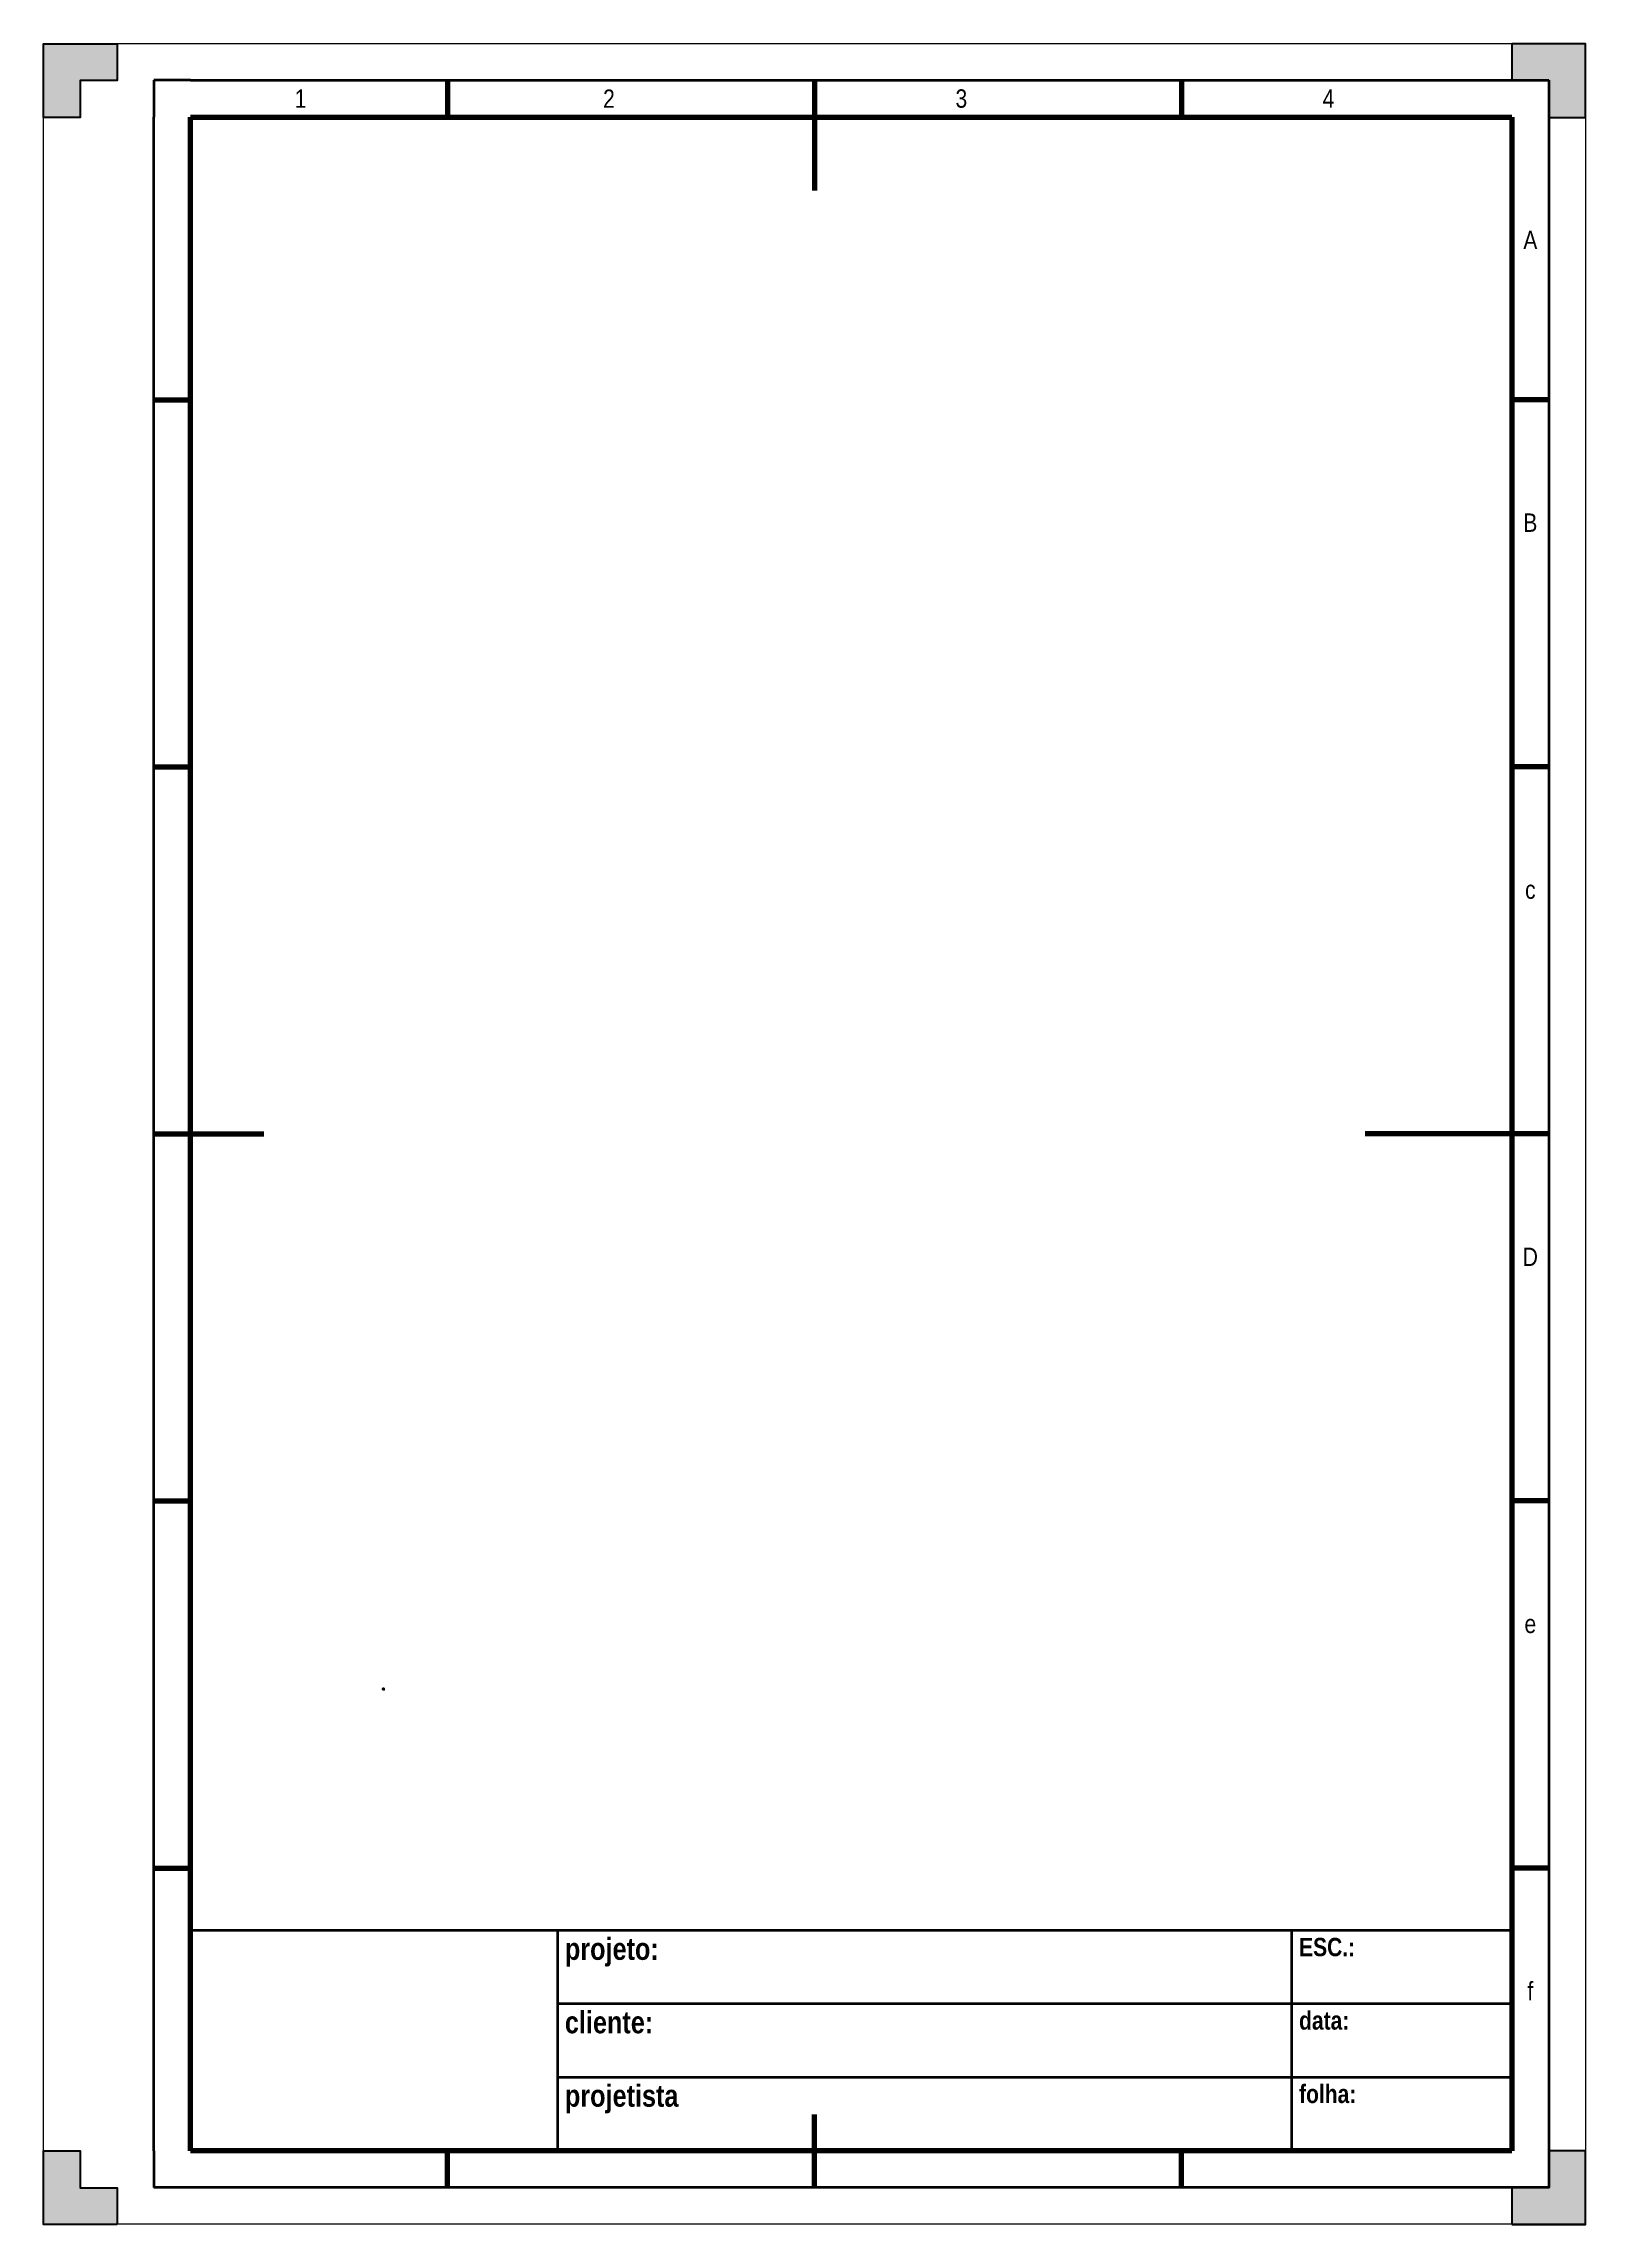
# Paper-space layout 'A4' of a CAD drawing. Header units: millimetres. Extents: x 21 to 231, y 13 to 310.
# The model-space entities are those that its viewports show. They can reach past a viewport. Long polylines and large blocks are cut down to what shows.
import ezdxf

# ---------------------------------------------------------------- set-up
doc = ezdxf.new("R2010")
doc.units = ezdxf.units.MM
doc.header["$PDMODE"] = 2
doc.linetypes.add('DASHDOTX2', pattern=[50.8, 25.4, -12.7, 0, -12.7])
for name, color, linetype, lineweight in [('Cotas', 246, 'Continuous', 18), ('Linha contorno', 7, 'Continuous', 50), ('Linha de folha', 106, 'Continuous', 18), ('Linha simetria', 170, 'DASHDOTX2', 18), ('Linha_MargemA2A3A4', 106, 'Continuous', 70), ('Linhade centro', 106, 'DASHDOTX2', 18), ('Marca_Centro', 106, 'Continuous', 70), ('Sistema_Malha', 106, 'Continuous', 35)]:
    doc.layers.add(name, color=color, linetype=linetype, lineweight=lineweight)
doc.layers.add('Marca_corte', color=7, linetype='Continuous')
doc.layers.add('texto_legenda', color=174, linetype='Continuous')
doc.styles.add('Cotas', font='technic_.ttf')
doc.styles.add('Texto legenda', font='techb___.ttf')
doc.styles.add('Texto_Malha', font='technic_.ttf')
doc.dimstyles.new('COTASABNT', dxfattribs={"dimscale": 0, "dimtxt": 3, "dimasz": 2.5, "dimexe": 3, "dimexo": 1, "dimtad": 1, "dimtxsty": 'Cotas', "dimcen": 2.5, "dimclrd": 256, "dimclre": 256, "dimclrt": 256, "dimadec": 0, "dimazin": 0, "dimtfac": 1, "dimtmove": 0, "dimatfit": 3, "dimfxl": 1, "dimlwd": -1, "dimlwe": -1, "dimarcsym": 0})

# ---------------------------------------------------------------- blocks, each defined once
blk = doc.blocks.new('*D12')
at = {"layer": 'Cotas', "transparency": 16777216}
for p, q in [((5320, 3417), (5320, 3336)), ((5448, 3339), (5323, 3339)), ((5450, 3417), (5450, 3336))]:
    blk.add_line(p, q, dxfattribs=at)
for points in [[(5323, 3340), (5323, 3339), (5320, 3339)], [(5448, 3340), (5448, 3339), (5450, 3339)]]:
    blk.add_solid(points, dxfattribs=at)
at = {"layer": 'Defpoints', "color": 0, "transparency": 16777216}
for p in [(5320, 3418), (5320, 3339), (5450, 3418)]:
    blk.add_point(p, dxfattribs=at)
at = {"layer": 'Cotas', "transparency": 16777216, "insert": (5385, 3342), "char_height": 3, "attachment_point": 5, "style": 'Cotas'}
blk.add_mtext('130', dxfattribs=at)
blk = doc.blocks.new('*D15')
at = {"layer": 'Cotas', "transparency": 16777216}
for p, q in [((5320, 3385), (5320, 3343)), ((5323, 3346), (5346, 3346)), ((5348, 3369), (5348, 3343))]:
    blk.add_line(p, q, dxfattribs=at)
for points in [[(5323, 3346), (5323, 3345), (5320, 3346)], [(5346, 3346), (5346, 3345), (5348, 3346)]]:
    blk.add_solid(points, dxfattribs=at)
at = {"layer": 'Defpoints', "color": 0, "transparency": 16777216}
for p in [(5320, 3386), (5348, 3370), (5348, 3346)]:
    blk.add_point(p, dxfattribs=at)
at = {"layer": 'Cotas', "transparency": 16777216, "insert": (5334, 3348), "char_height": 3, "attachment_point": 5, "style": 'Cotas'}
blk.add_mtext('28', dxfattribs=at)
blk = doc.blocks.new('*D16')
at = {"layer": 'Cotas', "transparency": 16777216}
for p, q in [((5348, 3369), (5348, 3343)), ((5351, 3346), (5361, 3346)), ((5363, 3369), (5363, 3343))]:
    blk.add_line(p, q, dxfattribs=at)
for points in [[(5351, 3346), (5351, 3345), (5348, 3346)], [(5361, 3346), (5361, 3345), (5363, 3346)]]:
    blk.add_solid(points, dxfattribs=at)
at = {"layer": 'Defpoints', "color": 0, "transparency": 16777216}
for p in [(5348, 3370), (5363, 3370), (5363, 3346)]:
    blk.add_point(p, dxfattribs=at)
at = {"layer": 'Cotas', "transparency": 16777216, "insert": (5356, 3348), "char_height": 3, "attachment_point": 5, "style": 'Cotas'}
blk.add_mtext('15', dxfattribs=at)
blk = doc.blocks.new('*D28')
at = {"layer": 'Cotas', "transparency": 16777216}
for p, q in [((5362, 3453), (5356, 3453)), ((5362, 3383), (5356, 3383)), ((5359, 3385), (5359, 3450))]:
    blk.add_line(p, q, dxfattribs=at)
for points in [[(5358, 3450), (5359, 3450), (5359, 3453)], [(5358, 3385), (5359, 3385), (5359, 3383)]]:
    blk.add_solid(points, dxfattribs=at)
at = {"layer": 'Defpoints', "color": 0, "transparency": 16777216}
for p in [(5359, 3453), (5363, 3453), (5363, 3383)]:
    blk.add_point(p, dxfattribs=at)
at = {"layer": 'Cotas', "transparency": 16777216, "insert": (5357, 3418), "char_height": 3, "attachment_point": 5, "rotation": 90, "style": 'Cotas'}
blk.add_mtext('70', dxfattribs=at)
blk = doc.blocks.new('*D29')
at = {"layer": 'Cotas', "transparency": 16777216}
for p, q in [((5363, 3417), (5363, 3343)), ((5401, 3346), (5366, 3346)), ((5403, 3417), (5403, 3343))]:
    blk.add_line(p, q, dxfattribs=at)
for points in [[(5366, 3346), (5366, 3345), (5363, 3346)], [(5401, 3346), (5401, 3345), (5403, 3346)]]:
    blk.add_solid(points, dxfattribs=at)
at = {"layer": 'Defpoints', "color": 0, "transparency": 16777216}
for p in [(5363, 3418), (5363, 3346), (5403, 3418)]:
    blk.add_point(p, dxfattribs=at)
at = {"layer": 'Cotas', "transparency": 16777216, "insert": (5383, 3348), "char_height": 3, "attachment_point": 5, "style": 'Cotas'}
blk.add_mtext('40', dxfattribs=at)
blk = doc.blocks.new('*D30')
at = {"layer": 'Cotas', "transparency": 16777216}
blk.add_line((5361, 3368), (5354, 3361), dxfattribs=at)
blk.add_solid([(5354, 3361), (5355, 3361), (5353, 3359)], dxfattribs=at)
at = {"layer": 'Defpoints', "color": 0, "transparency": 16777216}
for p in [(5353, 3359), (5363, 3370)]:
    blk.add_point(p, dxfattribs=at)
at = {"layer": 'Cotas', "transparency": 16777216, "insert": (5357, 3367), "char_height": 3, "attachment_point": 5, "rotation": 45, "style": 'Cotas'}
blk.add_mtext('R15', dxfattribs=at)
blk = doc.blocks.new('*D31')
at = {"layer": 'Cotas', "transparency": 16777216}
blk.add_line((5338, 3376), (5344, 3382), dxfattribs=at)
blk.add_solid([(5344, 3382), (5344, 3382), (5346, 3384)], dxfattribs=at)
at = {"layer": 'Defpoints', "color": 0, "transparency": 16777216}
for p in [(5340, 3378), (5346, 3384)]:
    blk.add_point(p, dxfattribs=at)
at = {"layer": 'Cotas', "transparency": 16777216, "insert": (5339, 3380), "char_height": 3, "attachment_point": 5, "rotation": 44.864505362, "style": 'Cotas'}
blk.add_mtext('R8', dxfattribs=at)
blk = doc.blocks.new('*D32')
at = {"layer": 'Cotas', "transparency": 16777216}
for p, q in [((5339, 3450), (5275, 3450)), ((5339, 3386), (5275, 3386)), ((5278, 3447), (5278, 3388))]:
    blk.add_line(p, q, dxfattribs=at)
for points in [[(5278, 3447), (5279, 3447), (5278, 3450)], [(5278, 3388), (5279, 3388), (5278, 3386)]]:
    blk.add_solid(points, dxfattribs=at)
at = {"layer": 'Defpoints', "color": 0, "transparency": 16777216}
for p in [(5278, 3386), (5340, 3450), (5340, 3386)]:
    blk.add_point(p, dxfattribs=at)
at = {"layer": 'Cotas', "transparency": 16777216, "insert": (5276, 3418), "char_height": 3, "attachment_point": 5, "rotation": 90, "style": 'Cotas'}
blk.add_mtext('64', dxfattribs=at)
blk = doc.blocks.new('*D33')
at = {"layer": 'Cotas', "transparency": 16777216}
for p, q in [((5362, 3481), (5265, 3481)), ((5362, 3355), (5265, 3355)), ((5268, 3357), (5268, 3478))]:
    blk.add_line(p, q, dxfattribs=at)
for points in [[(5268, 3478), (5269, 3478), (5268, 3481)], [(5268, 3357), (5269, 3357), (5268, 3355)]]:
    blk.add_solid(points, dxfattribs=at)
at = {"layer": 'Defpoints', "color": 0, "transparency": 16777216}
for p in [(5268, 3481), (5363, 3481), (5363, 3355)]:
    blk.add_point(p, dxfattribs=at)
at = {"layer": 'Cotas', "transparency": 16777216, "insert": (5266, 3418), "char_height": 3, "attachment_point": 5, "rotation": 90, "style": 'Cotas'}
blk.add_mtext('126', dxfattribs=at)
blk = doc.blocks.new('*D34')
at = {"layer": 'Cotas', "transparency": 16777216}
blk.add_line((5303, 3424), (5292, 3428), dxfattribs=at)
blk.add_solid([(5293, 3428), (5292, 3428), (5290, 3429)], dxfattribs=at)
at = {"layer": 'Defpoints', "color": 0, "transparency": 16777216}
for p in [(5290, 3429), (5320, 3418)]:
    blk.add_point(p, dxfattribs=at)
at = {"layer": 'Cotas', "transparency": 16777216, "insert": (5299, 3428), "char_height": 3, "attachment_point": 5, "rotation": 340.227767049, "style": 'Cotas'}
blk.add_mtext('R32', dxfattribs=at)
blk = doc.blocks.new('*D35')
at = {"layer": 'Cotas', "transparency": 16777216}
for p, q in [((5314, 3434), (5313, 3436)), ((5315, 3432), (5326, 3404)), ((5331, 3392), (5327, 3402))]:
    blk.add_line(p, q, dxfattribs=at)
blk.add_arc((5320, 3418), 15, 280.481354631, 50.774349593, dxfattribs=at)
for points in [[(5314, 3434), (5313, 3434), (5315, 3432)], [(5327, 3402), (5326, 3402), (5326, 3404)]]:
    blk.add_solid(points, dxfattribs=at)
at = {"layer": 'Defpoints', "color": 0, "transparency": 16777216}
for p in [(5315, 3432), (5326, 3404)]:
    blk.add_point(p, dxfattribs=at)
at = {"layer": 'Cotas', "transparency": 16777216, "insert": (5331, 3396), "char_height": 3, "attachment_point": 5, "rotation": 291.940510534, "style": 'Cotas'}
blk.add_mtext('∅30', dxfattribs=at)
blk = doc.blocks.new('*D36')
at = {"layer": 'Cotas', "transparency": 16777216}
for p, q in [((5298, 3406), (5295, 3405)), ((5300, 3407), (5341, 3428)), ((5353, 3435), (5343, 3429))]:
    blk.add_line(p, q, dxfattribs=at)
blk.add_arc((5320, 3418), 23, 19.526852131, 36.268748053, dxfattribs=at)
for points in [[(5297, 3407), (5298, 3406), (5300, 3407)], [(5343, 3430), (5343, 3429), (5341, 3428)]]:
    blk.add_solid(points, dxfattribs=at)
at = {"layer": 'Defpoints', "color": 0, "transparency": 16777216}
for p in [(5300, 3407), (5341, 3428)]:
    blk.add_point(p, dxfattribs=at)
at = {"layer": 'Cotas', "transparency": 16777216, "insert": (5348, 3435), "char_height": 3, "attachment_point": 5, "rotation": 27.000214676, "style": 'Cotas'}
blk.add_mtext('∅46', dxfattribs=at)
blk = doc.blocks.new('*D37')
at = {"layer": 'Cotas', "transparency": 16777216}
for p, q in [((5402, 3450), (5416, 3445)), ((5434, 3439), (5419, 3445)), ((5436, 3439), (5439, 3438))]:
    blk.add_line(p, q, dxfattribs=at)
for points in [[(5416, 3446), (5416, 3445), (5419, 3445)], [(5436, 3439), (5436, 3438), (5434, 3439)]]:
    blk.add_solid(points, dxfattribs=at)
at = {"layer": 'Defpoints', "color": 0, "transparency": 16777216}
for p in [(5419, 3445), (5434, 3439)]:
    blk.add_point(p, dxfattribs=at)
at = {"layer": 'Cotas', "transparency": 16777216, "insert": (5409, 3450), "char_height": 3, "attachment_point": 5, "rotation": 341.19806557, "style": 'Cotas'}
blk.add_mtext('6X∅16', dxfattribs=at)
blk = doc.blocks.new('*D38')
at = {"layer": 'Cotas', "transparency": 16777216}
for p, q in [((5450, 3418), (5509, 3394)), ((5521, 3389), (5511, 3393))]:
    blk.add_line(p, q, dxfattribs=at)
blk.add_solid([(5511, 3394), (5511, 3393), (5509, 3394)], dxfattribs=at)
at = {"layer": 'Defpoints', "color": 0, "transparency": 16777216}
for p in [(5450, 3418), (5509, 3394)]:
    blk.add_point(p, dxfattribs=at)
at = {"layer": 'Cotas', "transparency": 16777216, "insert": (5518, 3393), "char_height": 3, "attachment_point": 5, "rotation": 337.87334916, "style": 'Cotas'}
blk.add_mtext('R63', dxfattribs=at)
blk = doc.blocks.new('*D39')
at = {"layer": 'Cotas', "transparency": 16777216}
for p, q in [((5505, 3472), (5524, 3469)), ((5557, 3465), (5527, 3469))]:
    blk.add_line(p, q, dxfattribs=at)
blk.add_solid([(5527, 3469), (5527, 3469), (5524, 3469)], dxfattribs=at)
at = {"layer": 'Defpoints', "color": 0, "transparency": 16777216}
for p in [(5505, 3472), (5524, 3469)]:
    blk.add_point(p, dxfattribs=at)
at = {"layer": 'Cotas', "transparency": 16777216, "insert": (5553, 3467), "char_height": 3, "attachment_point": 5, "rotation": 351.487396325, "style": 'Cotas'}
blk.add_mtext('R20', dxfattribs=at)
blk = doc.blocks.new('*D40')
at = {"layer": 'Cotas', "transparency": 16777216}
blk.add_line((5477, 3487), (5480, 3479), dxfattribs=at)
blk.add_solid([(5481, 3479), (5480, 3478), (5481, 3476)], dxfattribs=at)
at = {"layer": 'Defpoints', "color": 0, "transparency": 16777216}
for p in [(5478, 3486), (5481, 3476)]:
    blk.add_point(p, dxfattribs=at)
at = {"layer": 'Cotas', "transparency": 16777216, "insert": (5480, 3485), "char_height": 3, "attachment_point": 5, "rotation": 291.303237165, "style": 'Cotas'}
blk.add_mtext('R10', dxfattribs=at)
blk = doc.blocks.new('*D41')
at = {"layer": 'Cotas', "transparency": 16777216}
for p, q in [((5494, 3335), (5500, 3352)), ((5508, 3373), (5501, 3354)), ((5509, 3375), (5510, 3377))]:
    blk.add_line(p, q, dxfattribs=at)
for points in [[(5500, 3352), (5501, 3352), (5501, 3354)], [(5509, 3375), (5510, 3375), (5508, 3373)]]:
    blk.add_solid(points, dxfattribs=at)
at = {"layer": 'Defpoints', "color": 0, "transparency": 16777216}
for p in [(5501, 3354), (5508, 3373)]:
    blk.add_point(p, dxfattribs=at)
at = {"layer": 'Cotas', "transparency": 16777216, "insert": (5493, 3340), "char_height": 3, "attachment_point": 5, "rotation": 68.951341495, "style": 'Cotas'}
blk.add_mtext('∅20', dxfattribs=at)
blk = doc.blocks.new('*D42')
at = {"layer": 'Cotas', "transparency": 16777216}
for p, q in [((5450, 3418), (5527, 3414)), ((5541, 3414), (5530, 3414))]:
    blk.add_line(p, q, dxfattribs=at)
blk.add_solid([(5530, 3415), (5530, 3414), (5527, 3414)], dxfattribs=at)
at = {"layer": 'Defpoints', "color": 0, "transparency": 16777216}
for p in [(5450, 3418), (5527, 3414)]:
    blk.add_point(p, dxfattribs=at)
at = {"layer": 'Cotas', "transparency": 16777216, "insert": (5538, 3416), "char_height": 3, "attachment_point": 5, "rotation": 357.401646264, "style": 'Cotas'}
blk.add_mtext('R77', dxfattribs=at)
blk = doc.blocks.new('*D43')
at = {"layer": 'Cotas', "transparency": 16777216}
for p, q in [((5431, 3472), (5438, 3452)), ((5461, 3386), (5439, 3450)), ((5462, 3383), (5463, 3381))]:
    blk.add_line(p, q, dxfattribs=at)
for points in [[(5439, 3453), (5438, 3452), (5439, 3450)], [(5463, 3384), (5462, 3383), (5461, 3386)]]:
    blk.add_solid(points, dxfattribs=at)
at = {"layer": 'Defpoints', "color": 0, "transparency": 16777216}
for p in [(5439, 3450), (5461, 3386)]:
    blk.add_point(p, dxfattribs=at)
at = {"layer": 'Cotas', "transparency": 16777216, "insert": (5435, 3469), "char_height": 3, "attachment_point": 5, "rotation": 289.325915907, "style": 'Cotas'}
blk.add_mtext('∅68', dxfattribs=at)
blk = doc.blocks.new('*D44')
at = {"layer": 'Cotas', "transparency": 16777216}
for p, q in [((5433, 3414), (5431, 3413)), ((5436, 3414), (5465, 3422)), ((5486, 3427), (5467, 3422))]:
    blk.add_line(p, q, dxfattribs=at)
for points in [[(5433, 3414), (5433, 3413), (5436, 3414)], [(5467, 3423), (5467, 3422), (5465, 3422)]]:
    blk.add_solid(points, dxfattribs=at)
at = {"layer": 'Defpoints', "color": 0, "transparency": 16777216}
for p in [(5436, 3414), (5465, 3422)]:
    blk.add_point(p, dxfattribs=at)
at = {"layer": 'Cotas', "transparency": 16777216, "insert": (5481, 3428), "char_height": 3, "attachment_point": 5, "rotation": 14.580789956, "style": 'Cotas'}
blk.add_mtext('∅30', dxfattribs=at)
blk = doc.blocks.new('*D45')
at = {"layer": 'Cotas', "transparency": 16777216}
blk.add_line((5372, 3402), (5368, 3394), dxfattribs=at)
blk.add_solid([(5368, 3394), (5369, 3394), (5367, 3392)], dxfattribs=at)
at = {"layer": 'Defpoints', "color": 0, "transparency": 16777216}
for p in [(5367, 3392), (5370, 3398)]:
    blk.add_point(p, dxfattribs=at)
at = {"layer": 'Cotas', "transparency": 16777216, "insert": (5369, 3400), "char_height": 3, "attachment_point": 5, "rotation": 65.592962583, "style": 'Cotas'}
blk.add_mtext('R7', dxfattribs=at)
blk = doc.blocks.new('*D47')
at = {"layer": 'Cotas', "transparency": 16777216}
for p, q in [((5388, 3418), (5397, 3422)), ((5409, 3426), (5400, 3423))]:
    blk.add_line(p, q, dxfattribs=at)
blk.add_solid([(5400, 3423), (5400, 3422), (5397, 3422)], dxfattribs=at)
at = {"layer": 'Defpoints', "color": 0, "transparency": 16777216}
for p in [(5388, 3418), (5397, 3422)]:
    blk.add_point(p, dxfattribs=at)
at = {"layer": 'Cotas', "transparency": 16777216, "insert": (5404, 3427), "char_height": 3, "attachment_point": 5, "rotation": 21.783738499, "style": 'Cotas'}
blk.add_mtext('R10', dxfattribs=at)
blk = doc.blocks.new('*D48')
at = {"layer": 'Cotas', "transparency": 16777216}
for p, q in [((5297, 3402), (5295, 3403)), ((5304, 3406), (5296, 3398)), ((5302, 3396), (5299, 3400)), ((5308, 3402), (5300, 3394)), ((5304, 3394), (5306, 3393))]:
    blk.add_line(p, q, dxfattribs=at)
for points in [[(5297, 3402), (5297, 3401), (5299, 3400)], [(5304, 3395), (5304, 3394), (5302, 3396)]]:
    blk.add_solid(points, dxfattribs=at)
at = {"layer": 'Defpoints', "color": 0, "transparency": 16777216}
for p in [(5299, 3400), (5305, 3406), (5309, 3403)]:
    blk.add_point(p, dxfattribs=at)
at = {"layer": 'Cotas', "transparency": 16777216, "insert": (5302, 3400), "char_height": 3, "attachment_point": 5, "rotation": 315, "style": 'Cotas'}
blk.add_mtext('5', dxfattribs=at)
blk = doc.blocks.new('*D49')
at = {"layer": 'Cotas', "transparency": 16777216}
blk.add_line((5337, 3401), (5341, 3398), dxfattribs=at)
blk.add_arc((5320, 3418), 25.8, 320.560938116, 354.439061884, dxfattribs=at)
for points in [[(5340, 3401), (5340, 3402), (5338, 3400)], [(5345, 3415), (5346, 3415), (5346, 3418)]]:
    blk.add_solid(points, dxfattribs=at)
at = {"layer": 'Defpoints', "color": 0, "transparency": 16777216}
for p in [(5288, 3418), (5331, 3407), (5337, 3402), (5343, 3405), (5513, 3418)]:
    blk.add_point(p, dxfattribs=at)
at = {"layer": 'Cotas', "transparency": 16777216, "insert": (5342, 3409), "char_height": 3, "attachment_point": 5, "rotation": 67.5, "style": 'Cotas'}
blk.add_mtext('45°', dxfattribs=at)

msp = doc.modelspace()

# ---------------------------------------------------------------- linework, layer by layer
at = {"layer": 'Linha contorno'}
for p, q in [((5308.016, 3426.611), (5302.307, 3432.319)), ((5308.016, 3409.23), (5302.307, 3403.521)), ((5311.552, 3430.146), (5305.843, 3435.855)), ((5311.552, 3405.694), (5305.843, 3399.985)), ((5320.242, 3449.92), (5340.242, 3449.92)), ((5320.242, 3385.92), (5340.242, 3385.92)), ((5328.933, 3430.146), (5334.641, 3435.855)), ((5328.933, 3405.694), (5334.641, 3399.985)), ((5332.468, 3426.611), (5338.177, 3432.319)), ((5332.468, 3409.23), (5338.177, 3403.521)), ((5348.242, 3465.92), (5348.242, 3457.92)), ((5348.242, 3369.92), (5348.242, 3377.92)), ((5450.242, 3480.92), (5363.242, 3480.92)), ((5363.242, 3417.92), (5363.242, 3452.92)), ((5403.242, 3417.92), (5363.242, 3452.92)), ((5363.242, 3417.92), (5363.242, 3382.92)), ((5363.242, 3382.92), (5403.242, 3417.92)), ((5450.242, 3354.92), (5363.242, 3354.92))]:
    msp.add_line(p, q, dxfattribs=at)
for centre, radius in [((5426.2, 3393.878), 8), ((5426.206, 3441.956), 8), ((5450.242, 3417.92), 15), ((5450.242, 3451.92), 8), ((5450.242, 3383.92), 8), ((5474.284, 3441.962), 8), ((5474.284, 3393.878), 8), ((5504.689, 3472.367), 10), ((5504.689, 3363.473), 10)]:
    msp.add_circle(centre, radius, dxfattribs=at)
for centre, radius, start, end in [((5320.242, 3417.92), 32, 90, 270), ((5320.242, 3417.92), 23, 128.7598689017, 141.2401310983), ((5320.242, 3417.92), 23, 218.7598689017, 231.2401310983), ((5320.242, 3417.92), 15, 144.5940682269, 215.4059317731), ((5320.242, 3417.92), 15, 54.5940682269, 125.4059317731), ((5320.242, 3417.92), 15, 234.5940682269, 305.4059317731), ((5320.242, 3417.92), 15, 324.5940682269, 35.4059317731), ((5320.242, 3417.92), 23, 38.7598689017, 51.2401310983), ((5320.242, 3417.92), 23, 308.7598689017, 321.2401310983), ((5340.242, 3457.92), 8, 270, 0), ((5340.242, 3377.92), 8, 0, 90), ((5363.242, 3465.92), 15, 90, 180), ((5363.242, 3369.92), 15, 180, 270), ((5370.242, 3437.494), 7, 48.8140748343, 180), ((5370.242, 3398.346), 7, 180, 311.1859251657), ((5388.056, 3417.92), 10, 311.1859251657, 48.8140748343), ((5450.242, 3417.92), 63, 270, 90), ((5477.738, 3485.544), 10, 247.8733491601, 333.9459057986), ((5477.738, 3350.296), 10, 26.0540942014, 112.1266508399), ((5504.689, 3472.367), 20, 296.0540942014, 153.9459057986), ((5504.689, 3363.473), 20, 206.0540942014, 63.9459057986), ((5517.866, 3445.416), 10, 116.0540942014, 202.1266508399), ((5517.866, 3390.424), 10, 157.8733491601, 243.9459057986)]:
    msp.add_arc(centre, radius, start, end, dxfattribs=at)
at = {"layer": 'Linha simetria', "ltscale": 0.5}
for p, q in [((5288.242, 3417.92), (5568.242, 3417.92)), ((5320.242, 3417.92), (5320.242, 3449.92)), ((5320.242, 3417.92), (5320.242, 3385.92))]:
    msp.add_line(p, q, dxfattribs=at)
at = {"layer": 'Linhade centro', "ltscale": 0.5}
for p, q in [((5320.242, 3417.92), (5338.898, 3399.264)), ((5450.242, 3417.92), (5518.831, 3349.331))]:
    msp.add_line(p, q, dxfattribs=at)
at = {"layer": 'Linhade centro'}
for q in [(5518.831, 3486.509), (5450.242, 3480.92), (5450.242, 3354.92)]:
    msp.add_line((5450.242, 3417.92), q, dxfattribs=at)
at = {"layer": 'Linhade centro', "ltscale": 0.25}
msp.add_circle((5450.242, 3417.92), 34, dxfattribs=at)
at = {"layer": 'Linhade centro'}
msp.add_arc((5450.242, 3417.92), 77, 300.0758246288, 59.9241753712, dxfattribs=at)

# ---------------------------------------------------------------- texts
at = {"layer": 'texto_legenda', "insert": (8920.876, 3112.97), "char_height": 2.5, "attachment_point": 1, "style": 'Texto legenda'}
msp.add_mtext_dynamic_manual_height_columns('data:', width=30, gutter_width=12.5, heights=[0], dxfattribs=at)

# ---------------------------------------------------------------- dimensions: what is measured, and where the dimension line sits
at = {"layer": 'Cotas'}
for base, p1, p2, picture, middle in [((5268.086, 3480.92), (5363.242, 3354.92), (5363.242, 3480.92), '*D33', (5265.935, 3417.92)), ((5278.123, 3385.92), (5340.242, 3449.92), (5340.242, 3385.92), '*D32', (5275.972, 3417.92)), ((5358.735, 3452.92), (5363.242, 3382.92), (5363.242, 3452.92), '*D28', (5356.584, 3417.92))]:
    dim = msp.add_linear_dim(base=base, p1=p1, p2=p2, angle=90, dimstyle='COTASABNT', override={"dimscale": 1}, dxfattribs=at)
    dim.commit()
    dim.dimension.update_dxf_attribs({"geometry": picture, "text_midpoint": middle})
dim = msp.add_angular_dim_2l(base=(5342.558, 3405.036), line1=((5288.242, 3417.92), (5513.242, 3417.92)), line2=((5336.506, 3401.657), (5330.849, 3407.313)), dimstyle='COTASABNT', override={"dimscale": 1}, dxfattribs=at)
dim.commit()
dim.dimension.update_dxf_attribs({"geometry": '*D49', "text_midpoint": (5342.053, 3408.886)})
for center, mpoint, picture, middle in [((5320.242, 3417.92), (5290.129, 3428.745), '*D34', (5298.689, 3425.668)), ((5340.242, 3377.92), (5345.912, 3383.563), '*D31', (5340.363, 3378.041)), ((5363.242, 3369.92), (5352.635, 3359.313), '*D30', (5358.658, 3365.336)), ((5370.242, 3398.346), (5367.35, 3391.972), '*D45', (5370.581, 3399.093)), ((5450.242, 3417.92), (5527.163, 3414.429), '*D42', (5537.415, 3413.964)), ((5477.738, 3485.544), (5481.371, 3476.227), '*D40', (5478.273, 3484.171)), ((5504.689, 3472.367), (5524.469, 3469.407), '*D39', (5553.086, 3465.123))]:
    dim = msp.add_radius_dim(center=center, mpoint=mpoint, dimstyle='COTASABNT', override={"dimscale": 1}, dxfattribs=at)
    dim.commit()
    dim.dimension.update_dxf_attribs({"geometry": picture, "text_midpoint": middle, "dimtype": 164})
dim = msp.add_aligned_dim(p1=(5308.697, 3402.84), p2=(5305.162, 3406.375), distance=9.307, dimstyle='COTASABNT', override={"dimscale": 1}, dxfattribs=at)
dim.commit()
dim.dimension.update_dxf_attribs({"geometry": '*D48', "text_midpoint": (5301.876, 3399.554)})
for p1, p2, picture, middle in [((5299.749, 3407.478), (5340.735, 3428.362), '*D36', (5348.018, 3434.583)), ((5314.637, 3431.834), (5325.847, 3404.006), '*D35', (5331.355, 3396.331))]:
    dim = msp.add_diameter_dim_2p(p1=p1, p2=p2, dimstyle='COTASABNT', override={"dimscale": 1}, dxfattribs=at)
    dim.commit()
    dim.dimension.update_dxf_attribs({"geometry": picture, "text_midpoint": middle})
for base, p1, p2, picture, middle in [((5320.242, 3339.457), (5450.242, 3417.92), (5320.242, 3417.92), '*D12', (5385.242, 3341.65)), ((5348.242, 3345.555), (5320.242, 3385.92), (5348.242, 3369.92), '*D15', (5334.242, 3347.708)), ((5363.242, 3345.555), (5348.242, 3369.92), (5363.242, 3369.92), '*D16', (5355.742, 3347.715)), ((5363.242, 3345.555), (5403.242, 3417.92), (5363.242, 3417.92), '*D29', (5383.242, 3347.706))]:
    dim = msp.add_linear_dim(base=base, p1=p1, p2=p2, dimstyle='COTASABNT', override={"dimscale": 1}, dxfattribs=at)
    dim.commit()
    dim.dimension.update_dxf_attribs({"geometry": picture, "text_midpoint": middle})
for center, mpoint, picture, middle in [((5388.056, 3417.92), (5397.342, 3421.631), '*D47', (5404.461, 3426.793)), ((5450.242, 3417.92), (5508.602, 3394.191), '*D38', (5517.946, 3392.759))]:
    dim = msp.add_radius_dim(center=center, mpoint=mpoint, dimstyle='COTASABNT', override={"dimscale": 1}, dxfattribs=at)
    dim.commit()
    dim.dimension.update_dxf_attribs({"geometry": picture, "text_midpoint": middle})
dim = msp.add_diameter_dim_2p(p1=(5433.779, 3439.377), p2=(5418.633, 3444.534), text='6X<>', dimstyle='COTASABNT', override={"dimscale": 1}, dxfattribs=at)
dim.commit()
dim.dimension.update_dxf_attribs({"geometry": '*D37', "text_midpoint": (5408.632, 3450.302)})
for p1, p2, picture, middle in [((5435.725, 3414.144), (5464.759, 3421.696), '*D44', (5481.596, 3426.076)), ((5461.494, 3385.836), (5438.99, 3450.004), '*D43', (5432.608, 3468.203)), ((5508.281, 3372.806), (5501.098, 3354.14), '*D41', (5495.178, 3338.759))]:
    dim = msp.add_diameter_dim_2p(p1=p1, p2=p2, dimstyle='COTASABNT', override={"dimscale": 1}, dxfattribs=at)
    dim.commit()
    dim.dimension.update_dxf_attribs({"geometry": picture, "text_midpoint": middle, "dimtype": 163})

psp = doc.layouts.new('A4')

# ---------------------------------------------------------------- hatches: boundary and pattern name
at = {"layer": 'Marca_corte'}
h = psp.add_hatch(color=256, dxfattribs=at)
h.dxf.hatch_style = 1
h.paths.add_polyline_path([(30.66, 309.76), (20.66, 309.76), (20.66, 299.76), (25.66, 299.76), (25.66, 304.76), (30.66, 304.76)])
h.paths.add_polyline_path([(230.66, 309.76), (220.66, 309.76), (220.66, 304.81), (225.66, 304.81), (225.66, 299.76), (230.66, 299.76)])
h.paths.add_polyline_path([(230.66, 22.78), (225.66, 22.78), (225.66, 17.78), (220.66, 17.78), (220.66, 12.81), (230.66, 12.81)])
h.paths.add_polyline_path([(30.66, 17.78), (25.66, 17.78), (25.66, 22.78), (20.66, 22.78), (20.66, 12.81), (30.66, 12.81)])

# ---------------------------------------------------------------- linework, layer by layer
at = {"layer": 'Linha de folha'}
for p, q in [((20.66, 12.81), (20.66, 309.81)), ((20.66, 309.81), (230.66, 309.81)), ((230.66, 309.81), (230.66, 12.81)), ((230.66, 12.81), (20.66, 12.81))]:
    psp.add_line(p, q, dxfattribs=at)
at = {"layer": 'Linha_MargemA2A3A4'}
for p, q in [((40.66, 22.81), (40.66, 299.81)), ((40.66, 299.81), (220.66, 299.81)), ((220.66, 299.81), (220.66, 22.81)), ((220.66, 22.81), (40.66, 22.81))]:
    psp.add_line(p, q, dxfattribs=at)
at = {"layer": 'Marca_Centro'}
for p, q in [((75.66, 304.81), (75.66, 299.81)), ((125.66, 304.81), (125.66, 289.81)), ((175.66, 304.81), (175.66, 299.81)), ((35.66, 261.31), (40.66, 261.31)), ((225.66, 261.31), (220.66, 261.31)), ((35.66, 211.31), (40.66, 211.31)), ((225.66, 211.31), (220.66, 211.31)), ((35.66, 161.31), (50.66, 161.31)), ((225.66, 161.31), (200.66, 161.31)), ((35.66, 111.31), (40.66, 111.31)), ((225.66, 111.31), (220.66, 111.31)), ((35.66, 61.31), (40.66, 61.31)), ((225.66, 61.31), (220.66, 61.31)), ((125.66, 17.81), (125.66, 27.76)), ((75.66, 17.81), (75.66, 22.81)), ((175.66, 17.81), (175.66, 22.81))]:
    psp.add_line(p, q, dxfattribs=at)
at = {"layer": 'Marca_corte'}
for points in [[(20.66, 299.76), (20.66, 309.76), (30.66, 309.76), (30.66, 304.76), (25.66, 304.76), (25.66, 299.76)], [(230.66, 299.76), (230.66, 309.76), (220.66, 309.76), (220.66, 304.76), (225.66, 304.76), (225.66, 299.76)], [(30.66, 12.78), (20.66, 12.78), (20.66, 22.78), (25.66, 22.78), (25.66, 17.78), (30.66, 17.78)], [(220.66, 12.78), (230.66, 12.78), (230.66, 22.78), (225.66, 22.78), (225.66, 17.78), (220.66, 17.78)]]:
    psp.add_lwpolyline(points, close=True, dxfattribs=at)
at = {"layer": 'Sistema_Malha'}
for p, q in [((40.66, 304.81), (35.66, 304.81)), ((35.66, 304.81), (35.66, 299.81)), ((40.66, 304.81), (220.66, 304.81)), ((220.66, 304.81), (225.66, 304.81)), ((225.66, 304.81), (225.66, 299.81)), ((35.66, 22.81), (35.66, 299.81)), ((225.66, 299.81), (225.66, 22.81)), ((220.66, 52.81), (40.66, 52.81)), ((90.66, 52.81), (90.66, 22.81)), ((190.66, 22.81), (190.66, 52.81)), ((220.66, 42.81), (90.66, 42.81)), ((220.66, 32.81), (90.66, 32.81)), ((35.66, 22.81), (35.66, 17.81)), ((225.66, 22.81), (225.66, 17.81)), ((40.66, 17.81), (35.66, 17.81)), ((220.66, 17.81), (40.66, 17.81)), ((225.66, 17.81), (220.66, 17.81))]:
    psp.add_line(p, q, dxfattribs=at)

# ---------------------------------------------------------------- texts
at = {"layer": 'Sistema_Malha', "char_height": 2.5, "attachment_point": 5, "style": 'Texto_Malha'}
for s, width, heights, insert in [('1', 40, [0], (55.66, 302.31)), ('2', 40, [0], (97.66, 302.31)), ('3', 40, [0], (145.66, 302.31)), ('4', 40, [0], (195.66, 302.31)), ('A', 5, [0], (223.16, 283.06)), ('B', 5, [0], (223.16, 244.56)), ('c', 5, [0], (223.16, 194.56)), ('D', 5, [2.54], (223.16, 144.56)), ('e', 5, [0], (223.16, 94.56)), ('f', 5, [0], (223.16, 44.56))]:
    psp.add_mtext_dynamic_manual_height_columns(s, width=width, gutter_width=12.5, heights=heights, dxfattribs=dict(at, insert=insert))
at = {"layer": 'texto_legenda', "attachment_point": 1, "style": 'Texto legenda'}
for s, width, insert, char_height in [('\\pxt4;projeto:', 100, (91.66, 51.81), 3), ('ESC.:', 30, (191.66, 51.81), 2.5), ('\\pxt4;cliente:', 100, (91.66, 41.81), 3), ('data:', 30, (191.66, 41.81), 2.5), ('\\pxt4;projetista', 100, (91.66, 31.81), 3), ('folha:', 30, (191.66, 31.81), 2.5)]:
    psp.add_mtext_dynamic_manual_height_columns(s, width=width, gutter_width=12.5, heights=[0], dxfattribs=dict(at, insert=insert, char_height=char_height))

# ---------------------------------------------------------------- viewports
at = {"layer": 'Linhade centro'}
psp.add_viewport(center=(130.66, 176.31), size=(180, 247), view_center_point=(617260341.161, 877988305.913), view_height=2392987362.2228, dxfattribs=at)

doc.saveas('drawing.dxf')
